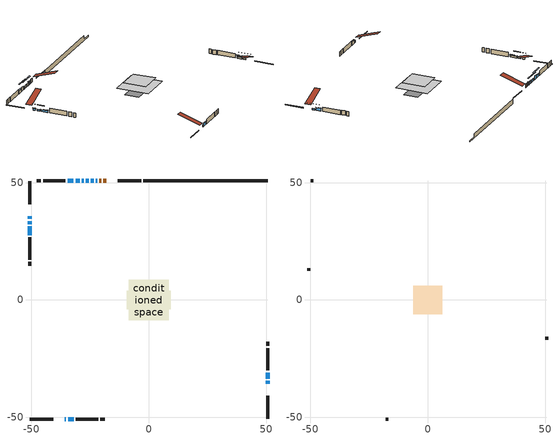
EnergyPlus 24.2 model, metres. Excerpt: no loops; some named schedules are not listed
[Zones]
conditioned space
 floor outside (Floor1 construction): -0.37,-0.37 -0.37,0.37 0.37,0.37 0.37,-0.37 z1.22
 floor adiabatic (AdiabaticFloorConstruction): -8.61,-8.61 -8.61,8.61 8.61,8.61 8.61,-8.61 z1.22
 floor foundation (Slab1 construction): -9.42,-3.84 -9.42,3.84 9.42,3.84 9.42,-3.84 z-1.22
 wall outside (RimJoist1 construction): -3.24,50.72 -13.19,50.72 / -50.72,-50.72 -40.78,-50.72 / -50.72,50.72 -50.72,40.78 / 50.72,-50.72 50.72,-40.78 z1.22:1.52
 wall outside (AdiabaticWallConstruction 1): -18.21,50.72 -19.29,50.72 / -20.22,50.72 -21.11,50.72 z1.22:3.25
 wall outside (AdiabaticWallConstruction): -35.76,-50.72 -35.34,-50.72 / -27.77,50.72 -28.52,50.72 z1.22:2.44; -22.04,50.72 -22.55,50.72 z1.22:2.75; -34.41,-50.72 -32.02,-50.72 z1.22:3; -50.72,35.76 -50.72,34.53 z1.22:2.14; 50.72,-35.76 50.72,-34.43 / -50.72,33.61 -50.72,32.29 z1.22:1.98; -23.47,50.72 -24.7,50.72 / -25.62,50.72 -26.84,50.72 z1.22:2.69; -29.44,50.72 -31.22,50.72 z1.22:3.25; 50.72,-33.51 50.72,-30.96 / -32.15,50.72 -34.59,50.72 z1.22:2.74; -50.72,31.36 -50.72,27.7 z1.22:2.24
 wall outside (Wall1 construction): -35.52,50.72 -45.06,50.72 / -31.09,-50.72 -21.55,-50.72 / -50.72,26.77 -50.72,17.23 / 50.72,-30.03 50.72,-20.49 z1.22:3.66
 wall outside (Wall2 construction): -45.98,50.72 -47.78,50.72 / -20.62,-50.72 -18.83,-50.72 / -50.72,16.3 -50.72,14.51 / 50.72,-19.57 50.72,-17.77 z1.22:3.66
 wall foundation (FoundationWall1 construction): -2.31,50.72,-1.22 -2.31,50.72,1.22 45.42,50.72,1.22 45.42,50.72,-0.52 50.72,50.72,-0.52 50.72,50.72,-1.22
 window (WindowConstruction 6): -35.75,-50.72 -35.34,-50.72 z1.22:2.44
 window (WindowConstruction 3): -22.04,50.72 -22.55,50.72 z1.22:2.74
 window (WindowConstruction 4): -34.41,-50.72 -32.02,-50.72 z1.22:3
 window (WindowConstruction 5): -50.72,35.75 -50.72,34.54 z1.22:2.13
 window (WindowConstruction 8): 50.72,-35.75 50.72,-34.44 z1.22:1.98
 window (WindowConstruction 9): -23.48,50.72 -24.69,50.72 z1.22:2.69
 window (WindowConstruction 10): -25.62,50.72 -26.84,50.72 z1.22:2.69
 window (WindowConstruction 7): -27.77,50.72 -28.51,50.72 z1.22:2.44
 window (WindowConstruction 11): -29.44,50.72 -31.22,50.72 z1.22:3.25
 window (WindowConstruction 12): -50.72,33.61 -50.72,32.29 z1.22:1.98
 window (WindowConstruction): 50.72,-33.51 50.72,-30.96 z1.22:2.74
 window (WindowConstruction 1): -50.72,31.36 -50.72,27.7 z1.22:2.23
 window (WindowConstruction 2): -32.15,50.72 -34.59,50.72 z1.22:2.74
 door (Door): -18.21,50.72 -19.29,50.72 z1.22:3.25
 door (Door 1): -20.22,50.72 -21.11,50.72 z1.22:3.25
 ceiling adiabatic (AdiabaticFloorConstruction): 8.61,-8.61 8.61,8.61 -8.61,8.61 -8.61,-8.61 z1.22
attic - vented
 floor to conditioned space (Floor2 construction Reversed): -6.17,-6.17 -6.17,6.17 6.17,6.17 6.17,-6.17 z3.66
 wall outside (Wall3 construction): -48.71,50.72 -49.79,50.72 / -17.9,-50.72 -16.81,-50.72 / -50.72,13.58 -50.72,12.49 / 50.72,-16.84 50.72,-15.76 z1.22:3.66
 roof outside (Roof1 construction): -17.28,50.72,3.66 -17.28,38.71,7.66 -14.12,38.71,7.66 -14.12,50.72,3.66; -36.68,-50.72,3.66 -36.68,-38.71,7.66 -39.85,-38.71,7.66 -39.85,-50.72,3.66; -50.72,36.68,3.66 -38.71,36.68,7.66 -38.71,39.85,7.66 -50.72,39.85,3.66; 50.72,-36.68,3.66 38.71,-36.68,7.66 38.71,-39.85,7.66 50.72,-39.85,3.66
shading: -22.75,50.72 -21.84,50.72 -21.84,51.13 -22.75,51.13 z2.95; -31.82,-50.72 -34.61,-50.72 -34.61,-51.13 -31.82,-51.13 z3.2; -50.72,34.33 -50.72,35.96 -51.13,35.96 -51.13,34.33 z2.34; 50.72,-31.8 50.72,-38.39 51.13,-38.39 51.13,-31.8 z4.62; -27.33,50.72 -20.84,50.72 -20.84,51.13 -27.33,51.13 z5.33; -29.48,50.72 -22.98,50.72 -22.98,51.13 -29.48,51.13 z5.33; -33.86,50.72 -26.8,50.72 -26.8,51.13 -33.86,51.13 z5.89; -50.72,29.65 -50.72,36.25 -51.13,36.25 -51.13,29.65 z4.62; 50.72,-30.76 50.72,-33.71 51.13,-33.71 51.13,-30.76 z2.95; -50.72,27.5 -50.72,31.56 -51.13,31.56 -51.13,27.5 z2.44; -34.79,50.72 -31.95,50.72 -31.95,51.13 -34.79,51.13 z2.95
[Building]
Building 1: Terrain=Suburbs
[Site:Location]
Edmonton Intl AP_AB: Latitude {deg}=53.31; Longitude {deg}=-113.58; Time Zone {hr}=-7; Elevation {m}=723; Keep Site Location Information=Yes
[Site:GroundTemperature:Shallow]
-1.56185, -3.61833, -3.78302, -2.80711, 1.11059, 5.01004, 8.39065, 10.5322, 10.7141, 8.97234, 5.67794, 1.89811
[Site:WaterMainsTemperature]
Calculation Method=Schedule; Temperature Schedule=mains temperature schedule
[Material] Roughness=Rough; Thermal Absorptance=0.9
Name | Thickness {m} | Conductivity {W/m-K} | Density {kg/m3} | Specific Heat {J/kg-K} | Solar Absorptance | Visible Absorptance
asphalt or fiberglass shingles | 0.00635 | 0.162714 | 1121.4 | 1465.45 | 0.4 | 0.4
ceiling loosefill ins | 0.169333 | 0.0480833 | 16.02 | 1046.75 | 0.7 | 0.7
ceiling stud and cavity | 0.1397 | 0.137499 | 65.682 | 1177.47 | 0.7 | 0.7
concrete 4.0 in. | 0.1016 | 1.803125 | 2242.8 | 837.4 | 0.7 | 0.7
concrete 8.0 in. | 0.2032 | 1.803125 | 2242.8 | 837.4 | 0.7 | 0.7
door material | 0.04445 | 0.053851 | 512.64 | 1214.23 | 0.7 | 0.7
exterior vertical ins | 0.0733843 | 0.029427 | 32.04 | 1214.23 | 0.7 | 0.7
floor covering | 0.0127 | 0.0433444 | 54.468 | 1339.84 | 0.6 | 0.6
floor rigid ins; rim joist rigid ins; wall rigid ins | 0.051816 | 0.029427 | 32.04 | 1214.23 | 0.7 | 0.7
floor rigid ins 1; wall rigid ins 1 | 0.512978 | 0.029427 | 32.04 | 1214.23 | 0.7 | 0.7
floor stud and cavity | 0.1397 | 0.0928796 | 92.3553 | 1139.71 | 0.7 | 0.7
floor stud and cavity 1 | 0.1397 | 1.75129 | 37.0049 | 1207.88 | 0.7 | 0.7
furniture material conditioned space 1 | 0.1524 | 0.115458 | 640.8 | 1214.23 | 0.6 | 0.6
gypsum board | 0.0127 | 0.160291 | 801 | 837.4 | 0.6 | 0.6
gypsum board 1 | 0.0127 | 0.160291 | 801 | 837.4 | 0.7 | 0.7
osb sheathing 0.5 in. | 0.0127 | 0.115458 | 512.64 | 1214.23 | 0.7 | 0.7
osb sheathing 0.75 in. | 0.01905 | 0.115458 | 512.64 | 1214.23 | 0.7 | 0.7
osb sheathing 2.0 in. | 0.0508 | 0.115458 | 512.64 | 1214.23 | 0.7 | 0.7
rim joist stud and cavity | 0.0508 | 0.0413573 | 125.044 | 1163.47 | 0.6 | 0.6
wall stud and cavity | 0.1397 | 0.215013 | 139.0536 | 1170.24 | 0.7 | 0.7
wall stud and cavity 1 | 0.1397 | 0.385153 | 139.0536 | 1170.24 | 0.7 | 0.7
wall stud and cavity 2 | 0.0889 | 6.1454 | 50.32683 | 1063.81 | 0.6 | 0.6
wall stud and cavity 3 | 0.0889 | 0.380278 | 52.3479 | 1209.89 | 0.7 | 0.7
wall stud and cavity 4 | 0.0889 | 0.391764 | 83.0341 | 1211.67 | 0.7 | 0.7
wood siding | 0.0254 | 0.102417 | 544.68 | 1172.36 | 0.4 | 0.4
wood siding 1 | 0.00254 | 0.102417 | 544.68 | 1172.36 | 0.4 | 0.4
wood siding 2; wood siding 3; wood siding 4 | 0.0254 | 0.102417 | 544.68 | 1172.36 | 0.7 | 0.7
[WindowMaterial:SimpleGlazingSystem]
Name | U-Factor {W/m2-K} | Solar Heat Gain Coefficient
WindowMaterial | 3.00253 | 0.51
WindowMaterial 1 | 2.94518 | 0.59
WindowMaterial 10 | 2.97754 | 0.59
WindowMaterial 2 | 2.91111 | 0.68
WindowMaterial 3 | 2.87988 | 0.7
WindowMaterial 4 | 2.07474 | 0.43
WindowMaterial 5 | 3.30687 | 0.6
WindowMaterial 6 | 3.310274 | 0.62
WindowMaterial 7 | 2.96278 | 0.56
WindowMaterial 8 | 2.98152 | 0.54
WindowMaterial 9 | 3.308 | 0.63
[Construction]
AdiabaticFloorConstruction: floor stud and cavity 1, floor rigid ins 1, osb sheathing 0.75 in., floor covering
AdiabaticWallConstruction: wood siding 3, wall rigid ins 1, wall stud and cavity 3, gypsum board
AdiabaticWallConstruction 1: wood siding 4, wall rigid ins 1, wall stud and cavity 3, gypsum board
Door; Door 1: door material
Floor1 construction: floor stud and cavity, floor rigid ins, osb sheathing 0.75 in., floor covering
Floor2 construction Reversed: gypsum board, ceiling stud and cavity, ceiling loosefill ins
FoundationWall1 construction: concrete 8.0 in., gypsum board 1
furniture construction conditioned space 1: furniture material conditioned space 1
PartitionWallConstruction: gypsum board, wall stud and cavity 4, gypsum board
RimJoist1 construction: wood siding 2, rim joist rigid ins, osb sheathing 2.0 in., rim joist stud and cavity
Roof1 construction: asphalt or fiberglass shingles
Slab1 construction: concrete 4.0 in.
Wall1 construction: wood siding, wall rigid ins, osb sheathing 0.5 in., wall stud and cavity, gypsum board
Wall2 construction: wood siding, wall rigid ins, osb sheathing 0.5 in., wall stud and cavity 1, gypsum board
Wall3 construction: wood siding 1, wall stud and cavity 2
WindowConstruction; WindowConstruction 3: WindowMaterial
WindowConstruction 1: WindowMaterial 1
WindowConstruction 10: WindowMaterial 9
WindowConstruction 11: WindowMaterial 10
WindowConstruction 12; WindowConstruction 8: WindowMaterial 7
WindowConstruction 2: WindowMaterial 2
WindowConstruction 4: WindowMaterial 3
WindowConstruction 5: WindowMaterial 4
WindowConstruction 6: WindowMaterial 5
WindowConstruction 7: WindowMaterial 6
WindowConstruction 9: WindowMaterial 8
[Zone] Multiplier=1; Part of Total Floor Area=Yes
Name | Volume {m3}
attic - vented | 98.7968
conditioned space | 756.7
[Space]
Name | Zone | Volume {m3}
attic - vented 1 | attic - vented | 98.7968
conditioned space 1 | conditioned space | 756.7
[ZoneInfiltration:EffectiveLeakageArea]
infil attic - vented 1: Zone or Space=attic - vented 1; Schedule=Always On Discrete; Effective Air Leakage Area {cm2}=5288; Stack Coefficient=0.000447935; Wind Coefficient=1.42997e-05
[ZoneMixing]
whole house fan mix: Zone or Space=attic - vented; Schedule=Always On Continuous; Design Flow Rate Calculation Method=Flow/Zone; Design Flow Rate {m3/s}=0; Source Zone or Space=conditioned space
[SurfaceProperty:ExposedFoundationPerimeter]
Slab1: Exposed Perimeter Calculation Method=TotalExposedPerimeter; Total Exposed Perimeter {m}=53.035
[InternalMass] Zone or ZoneList=conditioned space; Space or SpaceList=conditioned space 1
Name | Construction | Surface Area {m2}
furniture mass conditioned space 1 | furniture construction conditioned space 1 | 176.772
partition wall mass | PartitionWallConstruction | 441.93
[Lights]
interior lighting: Zone or ZoneList or Space or SpaceList=conditioned space 1; Schedule=interior lighting schedule; Design Level Calculation Method=LightingLevel; Lighting Level {W}=343.2; Return Air Fraction=0; Fraction Radiant=0.6; Fraction Visible=0.2; Fraction Replaceable=1
[People]
occupants: Zone or ZoneList or Space or SpaceList=conditioned space 1; Number of People Schedule=occupants schedule; Number of People Calculation Method=People; Number of People=3; Fraction Radiant=0.314171; Sensible Heat Fraction=0.56303; Activity Level Schedule=occupants activity schedule; Carbon Dioxide Generation Rate {m3/s-W}=0; Enable ASHRAE 55 Comfort Warnings=No; Mean Radiant Temperature Calculation Type=EnclosureAveraged
[ElectricEquipment] Zone or ZoneList or Space or SpaceList=conditioned space 1; Design Level Calculation Method=EquipmentLevel
Name | Schedule | Design Level {W} | Fraction Latent | Fraction Radiant | Fraction Lost
clothes dryer | clothes dryer schedule | 140.772 | 0.015 | 0.081 | 0.85
clothes washer | clothes washer schedule | 32.1985 | 0.03 | 0.162 | 0.7
cooking range | cooking range schedule | 215.147 | 0.08 | 0.432 | 0.2
dishwasher | dishwasher schedule | 66.8632 | 0.3 | 0.18 | 0.4
fridge | fridge schedule | 72.9452 | 0 | 0.6 | 0
mech vent bath fan 0 | mech vent bath fan 0 schedule | 50.2 | 0 | 0 | 1
mech vent bath fan 1 | mech vent bath fan 1 schedule | 50.2 | 0 | 0 | 1
mech vent house fan | mech vent house fan schedule | 0 | 0 | 0 | 1
mech vent house fan cfis | mech vent house fan cfis schedule | 0 | 0 | 0 | 0
mech vent range fan 0 | mech vent range fan 0 schedule | 57 | 0 | 0 | 1
misc plug loads | misc plug loads schedule | 494.7 | 0.045 | 0.513 | 0.1
whole house fan | Always On Discrete | 0 | 0 | 0 | 1
[OtherEquipment] Zone or ZoneList or Space or SpaceList=conditioned space 1; Design Level Calculation Method=EquipmentLevel
Name | Fuel Type | Schedule | Design Level {W} | Fraction Latent | Fraction Radiant | Fraction Lost
clothes dryer 1 | Electricity | clothes dryer schedule | 0 | 0.015 | 0.081 | 0.85
cooking range 1 | Electricity | cooking range schedule | 0 | 0.08 | 0.432 | 0.2
general water use latent | None | general water use schedule | 62.594 | 1 | 0 | 0
general water use sensible | None | general water use schedule | -61.6891 | 0 | 0.6 | 0
mech vent house fan latent load | None | Always On Discrete | 0 | 1 | 0 | 0
mech vent house fan sensible load | None | Always On Discrete | 0 | 0 | 0 | 0
water heater energy adjustment1 | NaturalGas | Always On Discrete | 0.01 | 0 | 0 | 1
[ZoneInfiltration:DesignFlowRate] Zone or ZoneList or Space or SpaceList=conditioned space 1; Schedule=Always On Discrete; Design Flow Rate Calculation Method=Flow/Zone; Design Flow Rate {m3/s}=0
infil flow; natural vent flow; whole house fan flow
[AvailabilityManager:Scheduled]
central ac and furnace airloop Availability Manager: Schedule=Always On Discrete
[Foundation:Kiva]
Foundation Kiva 1: Initial Indoor Air Temperature {C}=18; Wall Height Above Grade {m}=1.21999; Wall Depth Below Slab {m}=0.2032; Custom Block Material Name 1=exterior vertical ins; Custom Block Depth 1 {m}=2.43998; Custom Block X Position 1 {m}=0.2159; Custom Block Z Position 1 {m}=0
[Foundation:Kiva:Settings]
Soil Conductivity {W/m-K}=0.849921; Soil Density {kg/m3}=1842.3; Soil Specific Heat {J/kg-K}=418.7; Ground Solar Absorptivity=0.9; Ground Thermal Absorptivity=0.9; Ground Surface Roughness {m}=0.03; Far-Field Width {m}=40; Deep-Ground Boundary Condition=ZeroFlux; Deep-Ground Depth {m}=40; Minimum Cell Dimension {m}=0.2; Maximum Cell Growth Coefficient=3; Simulation Timestep=Timestep
[Exterior:Lights]
exterior lighting: Schedule=exterior lighting schedule; Design Level {W}=75.6
[EnergyManagementSystem:GlobalVariable]
central_ac_and_furnace_airloop_Fan_RTF
infil_program_Qfan
infil_program_Qinf
natural_vent_program_Qnv
natural_vent_program_Qwhf
[EnergyManagementSystem:Sensor]
Name | Output:Variable or Output:Meter Index Key | Output:Variable or Output:Meter
airflow_gain | infil flow | Infiltration Sensible Heat Gain Energy
airflow_gain_1 | natural vent flow | Infiltration Sensible Heat Gain Energy
airflow_gain_2 | whole house fan flow | Infiltration Sensible Heat Gain Energy
airflow_loss | infil flow | Infiltration Sensible Heat Loss Energy
airflow_loss_1 | natural vent flow | Infiltration Sensible Heat Loss Energy
airflow_loss_2 | whole house fan flow | Infiltration Sensible Heat Loss Energy
clg_load_cond |  | Cooling:EnergyTransfer:Zone:CONDITIONED SPACE
clg_sp_s; clg_sp_s_1 | cooling setpoint | Schedule Value
clothes_dryer_exhaust_0_sch_s | clothes dryer exhaust 0 schedule | Schedule Value
cool_season | cooling season schedule | Schedule Value
htg_load_cond |  | Heating:EnergyTransfer:Zone:CONDITIONED SPACE
htg_sp_s; htg_sp_s_1 | heating setpoint | Schedule Value
ig_ee_conv | clothes dryer | Electric Equipment Convective Heating Energy
ig_ee_conv_2 | cooking range | Electric Equipment Convective Heating Energy
ig_ee_conv_4 | fridge | Electric Equipment Convective Heating Energy
ig_ee_conv_5 | misc plug loads | Electric Equipment Convective Heating Energy
ig_ee_conv_6 | whole house fan | Electric Equipment Convective Heating Energy
ig_ee_rad | clothes dryer | Electric Equipment Radiant Heating Energy
ig_ee_rad_2 | cooking range | Electric Equipment Radiant Heating Energy
ig_ee_rad_4 | fridge | Electric Equipment Radiant Heating Energy
ig_ee_rad_5 | misc plug loads | Electric Equipment Radiant Heating Energy
ig_ee_rad_6 | whole house fan | Electric Equipment Radiant Heating Energy
ig_lgt_conv | interior lighting | Lights Convective Heating Energy
ig_lgt_rad | interior lighting | Lights Radiant Heating Energy
ig_lgt_vis | interior lighting | Lights Visible Radiation Heating Energy
ig_oe_conv | clothes dryer 1 | Other Equipment Convective Heating Energy
ig_oe_conv_1 | cooking range 1 | Other Equipment Convective Heating Energy
ig_oe_conv_2 | general water use latent | Other Equipment Convective Heating Energy
ig_oe_conv_3 | general water use sensible | Other Equipment Convective Heating Energy
ig_oe_conv_4 | water heater energy adjustment1 | Other Equipment Convective Heating Energy
ig_oe_rad | clothes dryer 1 | Other Equipment Radiant Heating Energy
ig_oe_rad_1 | cooking range 1 | Other Equipment Radiant Heating Energy
ig_oe_rad_2 | general water use latent | Other Equipment Radiant Heating Energy
ig_oe_rad_3 | general water use sensible | Other Equipment Radiant Heating Energy
ig_oe_rad_4 | water heater energy adjustment1 | Other Equipment Radiant Heating Energy
ig_ppl_conv | occupants | People Convective Heating Energy
ig_ppl_rad | occupants | People Radiant Heating Energy
im_conv | furniture mass conditioned space 1 | Surface Inside Face Convection Heat Gain Energy
im_conv_1 | partition wall mass | Surface Inside Face Convection Heat Gain Energy
im_ig | furniture mass conditioned space 1 | Surface Inside Face Internal Gains Radiation Heat Gain Energy
im_ig_1 | partition wall mass | Surface Inside Face Internal Gains Radiation Heat Gain Energy
im_lgt | furniture mass conditioned space 1 | Surface Inside Face Lights Radiation Heat Gain Energy
im_lgt_1 | partition wall mass | Surface Inside Face Lights Radiation Heat Gain Energy
im_sol | furniture mass conditioned space 1 | Surface Inside Face Solar Radiation Heat Gain Energy
im_sol_1 | partition wall mass | Surface Inside Face Solar Radiation Heat Gain Energy
im_surf | furniture mass conditioned space 1 | Surface Inside Face Net Surface Thermal Radiation Heat Gain Energy
im_surf_1 | partition wall mass | Surface Inside Face Net Surface Thermal Radiation Heat Gain Energy
mech_vent_bath_fan_0_sch_s | mech vent bath fan 0 schedule | Schedule Value
mech_vent_bath_fan_1_sch_s | mech vent bath fan 1 schedule | Schedule Value
mech_vent_range_fan_0_sch_s | mech vent range fan 0 schedule | Schedule Value
mv_conv | mech vent bath fan 0 | Electric Equipment Convective Heating Energy
mv_conv_1 | mech vent bath fan 1 | Electric Equipment Convective Heating Energy
mv_conv_2 | mech vent house fan | Electric Equipment Convective Heating Energy
mv_conv_3 | mech vent house fan cfis | Electric Equipment Convective Heating Energy
mv_conv_4 | mech vent range fan 0 | Electric Equipment Convective Heating Energy
mv_conv_5 | mech vent house fan latent load | Other Equipment Convective Heating Energy
mv_conv_6 | mech vent house fan sensible load | Other Equipment Convective Heating Energy
mv_rad | mech vent bath fan 0 | Electric Equipment Radiant Heating Energy
mv_rad_1 | mech vent bath fan 1 | Electric Equipment Radiant Heating Energy
mv_rad_2 | mech vent house fan | Electric Equipment Radiant Heating Energy
mv_rad_3 | mech vent house fan cfis | Electric Equipment Radiant Heating Energy
mv_rad_4 | mech vent range fan 0 | Electric Equipment Radiant Heating Energy
mv_rad_5 | mech vent house fan latent load | Other Equipment Radiant Heating Energy
mv_rad_6 | mech vent house fan sensible load | Other Equipment Radiant Heating Energy
natural_vent_s | natural vent schedule | Schedule Value
out_pb_s |  | Site Outdoor Air Barometric Pressure
out_wt_s |  | Site Outdoor Air Humidity Ratio
site_vw_s |  | Site Wind Speed
ss_back_out | Window1 | Surface Window Shortwave from Zone Back Out Window Heat Transfer Rate
ss_back_out_1 | Window11 | Surface Window Shortwave from Zone Back Out Window Heat Transfer Rate
ss_back_out_10 | Window3 | Surface Window Shortwave from Zone Back Out Window Heat Transfer Rate
ss_back_out_11 | Window8 | Surface Window Shortwave from Zone Back Out Window Heat Transfer Rate
ss_back_out_12 | Window9 | Surface Window Shortwave from Zone Back Out Window Heat Transfer Rate
ss_back_out_2 | Window12 | Surface Window Shortwave from Zone Back Out Window Heat Transfer Rate
ss_back_out_3 | Window15 | Surface Window Shortwave from Zone Back Out Window Heat Transfer Rate
ss_back_out_4 | Window16 | Surface Window Shortwave from Zone Back Out Window Heat Transfer Rate
ss_back_out_5 | Window17 | Surface Window Shortwave from Zone Back Out Window Heat Transfer Rate
ss_back_out_6 | Window19 | Surface Window Shortwave from Zone Back Out Window Heat Transfer Rate
ss_back_out_7 | Window2 | Surface Window Shortwave from Zone Back Out Window Heat Transfer Rate
ss_back_out_8 | Window21 | Surface Window Shortwave from Zone Back Out Window Heat Transfer Rate
ss_back_out_9 | Window22 | Surface Window Shortwave from Zone Back Out Window Heat Transfer Rate
ss_conv | Door1 | Surface Inside Face Convection Heat Gain Energy
ss_conv_1 | Door3 | Surface Inside Face Convection Heat Gain Energy
ss_conv_10 | Window21 | Surface Inside Face Convection Heat Gain Energy
ss_conv_11 | Window22 | Surface Inside Face Convection Heat Gain Energy
ss_conv_12 | Window3 | Surface Inside Face Convection Heat Gain Energy
ss_conv_13 | Window8 | Surface Inside Face Convection Heat Gain Energy
ss_conv_14 | Window9 | Surface Inside Face Convection Heat Gain Energy
ss_conv_2 | Window1 | Surface Inside Face Convection Heat Gain Energy
ss_conv_3 | Window11 | Surface Inside Face Convection Heat Gain Energy
ss_conv_4 | Window12 | Surface Inside Face Convection Heat Gain Energy
ss_conv_5 | Window15 | Surface Inside Face Convection Heat Gain Energy
ss_conv_6 | Window16 | Surface Inside Face Convection Heat Gain Energy
ss_conv_7 | Window17 | Surface Inside Face Convection Heat Gain Energy
ss_conv_8 | Window19 | Surface Inside Face Convection Heat Gain Energy
ss_conv_9 | Window2 | Surface Inside Face Convection Heat Gain Energy
ss_ig | Door1 | Surface Inside Face Internal Gains Radiation Heat Gain Energy
ss_ig_1 | Door3 | Surface Inside Face Internal Gains Radiation Heat Gain Energy
ss_ig_10 | Window21 | Surface Inside Face Internal Gains Radiation Heat Gain Energy
ss_ig_11 | Window22 | Surface Inside Face Internal Gains Radiation Heat Gain Energy
ss_ig_12 | Window3 | Surface Inside Face Internal Gains Radiation Heat Gain Energy
ss_ig_13 | Window8 | Surface Inside Face Internal Gains Radiation Heat Gain Energy
ss_ig_14 | Window9 | Surface Inside Face Internal Gains Radiation Heat Gain Energy
ss_ig_2 | Window1 | Surface Inside Face Internal Gains Radiation Heat Gain Energy
ss_ig_3 | Window11 | Surface Inside Face Internal Gains Radiation Heat Gain Energy
ss_ig_4 | Window12 | Surface Inside Face Internal Gains Radiation Heat Gain Energy
ss_ig_5 | Window15 | Surface Inside Face Internal Gains Radiation Heat Gain Energy
ss_ig_6 | Window16 | Surface Inside Face Internal Gains Radiation Heat Gain Energy
ss_ig_7 | Window17 | Surface Inside Face Internal Gains Radiation Heat Gain Energy
ss_ig_8 | Window19 | Surface Inside Face Internal Gains Radiation Heat Gain Energy
ss_ig_9 | Window2 | Surface Inside Face Internal Gains Radiation Heat Gain Energy
ss_lgt | Door1 | Surface Inside Face Lights Radiation Heat Gain Energy
ss_lgt_1 | Door3 | Surface Inside Face Lights Radiation Heat Gain Energy
ss_sol | Door1 | Surface Inside Face Solar Radiation Heat Gain Energy
ss_sol_1 | Door3 | Surface Inside Face Solar Radiation Heat Gain Energy
ss_surf | Door1 | Surface Inside Face Net Surface Thermal Radiation Heat Gain Energy
ss_surf_1 | Door3 | Surface Inside Face Net Surface Thermal Radiation Heat Gain Energy
ss_surf_10 | Window21 | Surface Inside Face Net Surface Thermal Radiation Heat Gain Energy
ss_surf_11 | Window22 | Surface Inside Face Net Surface Thermal Radiation Heat Gain Energy
ss_surf_12 | Window3 | Surface Inside Face Net Surface Thermal Radiation Heat Gain Energy
ss_surf_13 | Window8 | Surface Inside Face Net Surface Thermal Radiation Heat Gain Energy
ss_surf_14 | Window9 | Surface Inside Face Net Surface Thermal Radiation Heat Gain Energy
ss_surf_2 | Window1 | Surface Inside Face Net Surface Thermal Radiation Heat Gain Energy
ss_surf_3 | Window11 | Surface Inside Face Net Surface Thermal Radiation Heat Gain Energy
ss_surf_4 | Window12 | Surface Inside Face Net Surface Thermal Radiation Heat Gain Energy
ss_surf_5 | Window15 | Surface Inside Face Net Surface Thermal Radiation Heat Gain Energy
ss_surf_6 | Window16 | Surface Inside Face Net Surface Thermal Radiation Heat Gain Energy
ss_surf_7 | Window17 | Surface Inside Face Net Surface Thermal Radiation Heat Gain Energy
ss_surf_8 | Window19 | Surface Inside Face Net Surface Thermal Radiation Heat Gain Energy
ss_surf_9 | Window2 | Surface Inside Face Net Surface Thermal Radiation Heat Gain Energy
ss_trans_in | Window1 | Surface Window Transmitted Solar Radiation Rate
ss_trans_in_1 | Window11 | Surface Window Transmitted Solar Radiation Rate
ss_trans_in_10 | Window3 | Surface Window Transmitted Solar Radiation Rate
ss_trans_in_11 | Window8 | Surface Window Transmitted Solar Radiation Rate
ss_trans_in_12 | Window9 | Surface Window Transmitted Solar Radiation Rate
ss_trans_in_2 | Window12 | Surface Window Transmitted Solar Radiation Rate
ss_trans_in_3 | Window15 | Surface Window Transmitted Solar Radiation Rate
ss_trans_in_4 | Window16 | Surface Window Transmitted Solar Radiation Rate
ss_trans_in_5 | Window17 | Surface Window Transmitted Solar Radiation Rate
ss_trans_in_6 | Window19 | Surface Window Transmitted Solar Radiation Rate
ss_trans_in_7 | Window2 | Surface Window Transmitted Solar Radiation Rate
ss_trans_in_8 | Window21 | Surface Window Transmitted Solar Radiation Rate
ss_trans_in_9 | Window22 | Surface Window Transmitted Solar Radiation Rate
ss_trans_out | Window1 | Surface Inside Face Initial Transmitted Diffuse Transmitted Out Window Solar Radiation Rate
ss_trans_out_1 | Window11 | Surface Inside Face Initial Transmitted Diffuse Transmitted Out Window Solar Radiation Rate
ss_trans_out_10 | Window3 | Surface Inside Face Initial Transmitted Diffuse Transmitted Out Window Solar Radiation Rate
ss_trans_out_11 | Window8 | Surface Inside Face Initial Transmitted Diffuse Transmitted Out Window Solar Radiation Rate
ss_trans_out_12 | Window9 | Surface Inside Face Initial Transmitted Diffuse Transmitted Out Window Solar Radiation Rate
